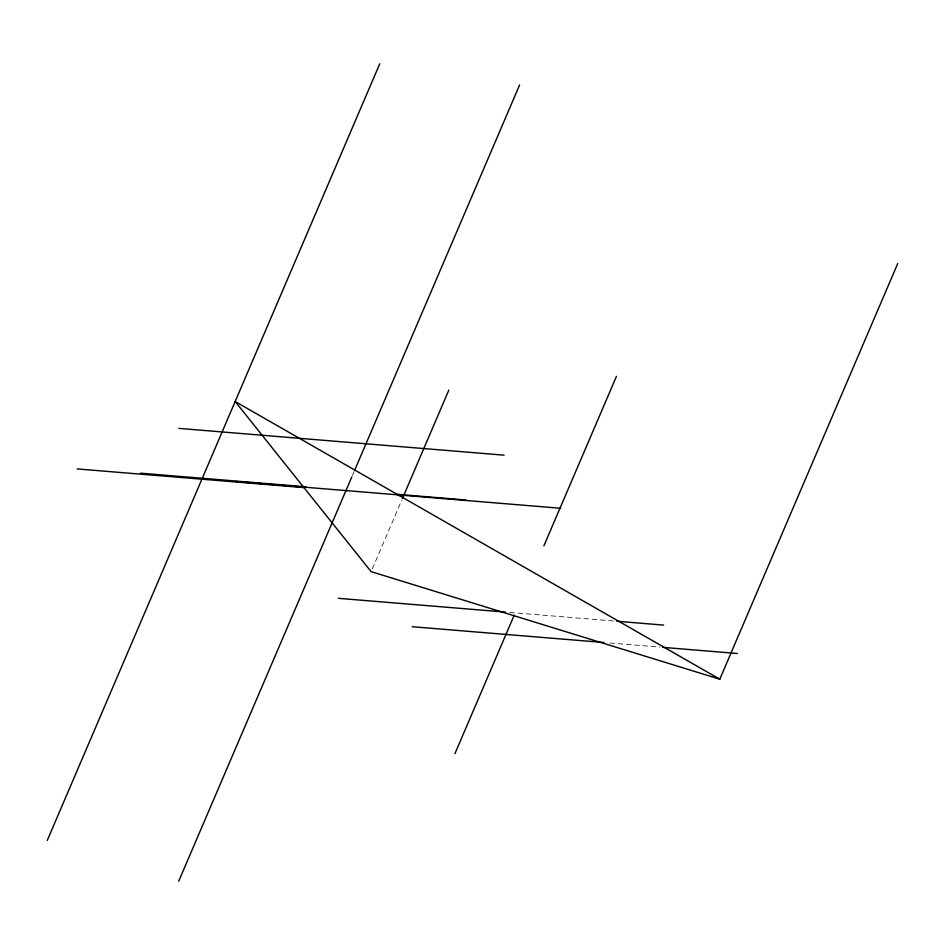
<?xml version="1.0" encoding="UTF-8"?>
<svg xmlns="http://www.w3.org/2000/svg" width="945" height="945" viewBox="0 0 945 945"><rect width="100%" height="100%" fill="white"/><g stroke="black" fill="none" stroke-linecap="round" stroke-linejoin="round"><path stroke-width="0.71" stroke-dasharray="4.72 3.54" d="M352.355 475.607L354.091 471.531M372.283 568.925L401.861 499.846M509.827 612.443L613.86 621.007M609.962 643.002L659.775 647.101"/><path stroke-width="1.42" d="M47.25 840.448L379.748 63.776M178.7 881.224L351.776 476.965M354.682 470.173L519.62 84.908M402.44 498.487L448.828 390.108M454.923 753.649L514.21 615.171M543.895 545.832L616.423 376.393M719.795 679.195L235.163 401.519L371.125 571.642L719.795 679.195L897.75 263.513M178.853 428.38L504.11 455.171M140.51 473.185L306.074 486.817M395.447 494.176L465.767 499.976M235.482 481.489L560.739 508.28M77.136 468.921L304.231 487.62M397.999 495.345L402.393 495.7M338.416 598.327L505.433 612.076M616.79 621.243L663.673 625.106M412.174 626.712L604.103 642.517M662.705 647.349L737.431 653.503"/></g></svg>
